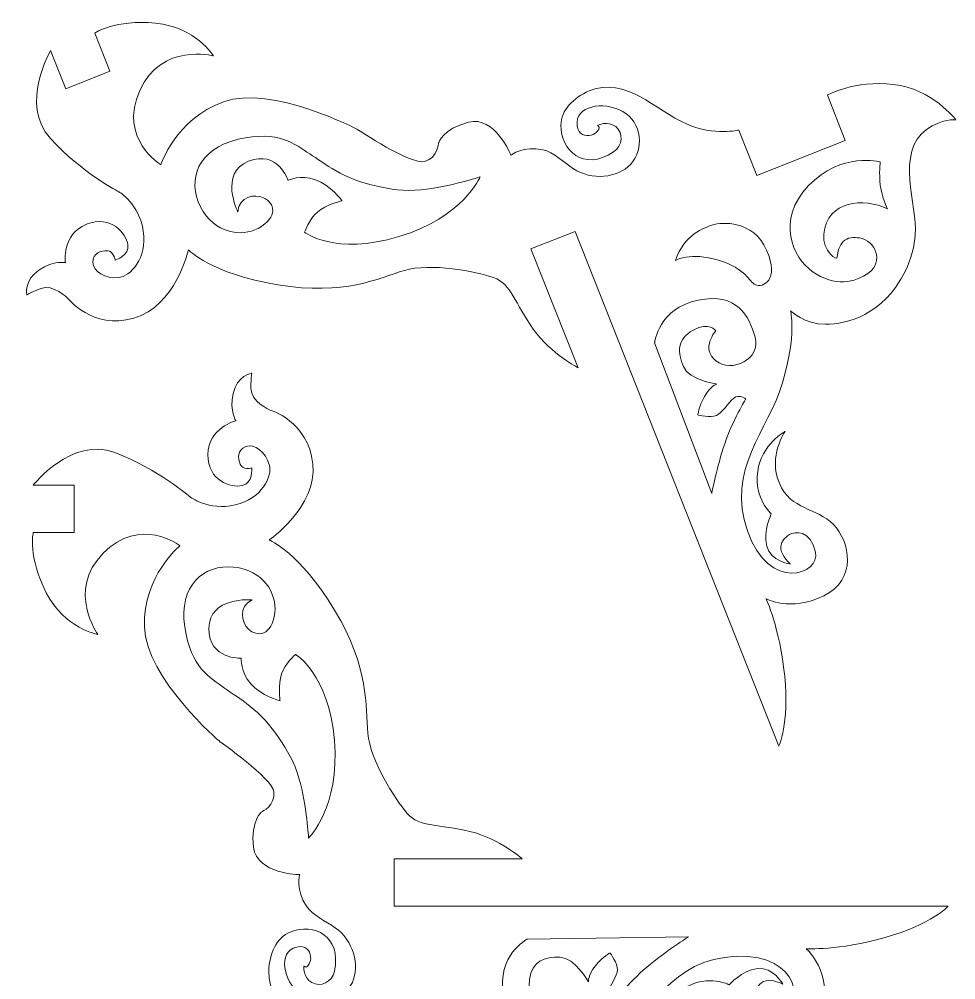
# Model space of a CAD drawing. Header units: millimetres. Extents: x -329 to 352, y -94 to 146.
# Drawn here: x 44 to 125.3, y 58.6 to 142 of the extents above; entities that cross this region are included whole.
import ezdxf

# ---------------------------------------------------------------- set-up
doc = ezdxf.new("R2010")
doc.units = ezdxf.units.MM
doc.header["$MEASUREMENT"] = 0
doc.layers.add('Layer 1', color=7, linetype='Continuous')

msp = doc.modelspace()

# ---------------------------------------------------------------- linework, layer by layer
at = {"layer": 'Layer 1', "lineweight": 9}
for points, knots in [([(109.9687, 78.8605), (109.9687, 78.8605), (92.2885, 123.579), (92.2885, 123.579), (92.2885, 123.579), (92.2885, 123.579), (88.4493, 122.0673), (88.4493, 122.0673), (88.4493, 122.0673), (88.4493, 122.0673), (92.5341, 111.7362), (92.5341, 111.7362), (92.5341, 111.7362), (92.5341, 111.7362), (90.234, 112.8785), (88.6507, 115.0862), (88.6507, 115.0862), (87.0685, 117.2953), (86.7393, 119.026), (85.1945, 119.5661), (85.1945, 119.5661), (83.6497, 120.1076), (79.718, 120.8562), (77.4567, 120.1835), (77.4567, 120.1835), (75.1954, 119.5111), (72.3016, 117.9677), (66.4641, 118.9378), (66.4641, 118.9378), (60.6267, 119.9065), (58.6988, 121.9791), (58.6988, 121.9791), (58.6988, 121.9791), (58.6988, 121.9791), (57.5812, 117.0649), (53.9557, 116.0302), (53.9557, 116.0302), (50.3302, 114.9952), (48.2051, 117.7871), (48.2051, 117.7871), (48.2051, 117.7871), (48.2051, 117.7871), (46.9361, 119.0345), (45.8817, 118.6182), (45.8817, 118.6182), (44.8276, 118.2005), (44.665, 118.0492), (44.665, 118.0492), (44.665, 118.0492), (44.665, 118.0492), (44.3799, 119.3305), (45.7166, 120.2138), (45.7166, 120.2138), (47.0533, 121.0958), (48.0121, 120.8548), (48.0121, 120.8548), (48.0121, 120.8548), (48.0121, 120.8548), (47.683, 123.3158), (49.8423, 124.1924), (49.8423, 124.1924), (52.0003, 125.0673), (53.2681, 123.3765), (53.4445, 122.4271), (53.4445, 122.4271), (53.6195, 121.4775), (52.335, 121.0806), (52.335, 121.0806), (52.335, 121.0806), (52.335, 121.0806), (52.2126, 121.8966), (51.657, 121.898), (51.657, 121.898), (51.1031, 121.9008), (50.4099, 121.7159), (50.4032, 120.8933), (50.4032, 120.8933), (50.3962, 120.0706), (51.5261, 119.4546), (52.6039, 119.5608), (52.6039, 119.5608), (53.683, 119.6656), (55.116, 121.2281), (54.777, 123.597), (54.777, 123.597), (54.4394, 125.9659), (52.6797, 126.9967), (52.6797, 126.9967), (52.6797, 126.9967), (52.6797, 126.9967), (49.4207, 128.6766), (46.7128, 131.6586), (46.7128, 131.6586), (44.0035, 134.6393), (46.7347, 139.2846), (46.7347, 139.2846), (46.7347, 139.2846), (46.7347, 139.2846), (48.0439, 135.9717), (48.0439, 135.9717), (48.0439, 135.9717), (48.0439, 135.9717), (51.8803, 137.4876), (51.8803, 137.4876), (51.8803, 137.4876), (51.8803, 137.4876), (50.5697, 140.8019), (50.5697, 140.8019), (50.5697, 140.8019), (50.5697, 140.8019), (52.3326, 142.0077), (55.8367, 141.6659), (55.8367, 141.6659), (59.3426, 141.324), (60.8624, 138.8243), (60.8624, 138.8243), (60.8624, 138.8243), (60.8624, 138.8243), (56.3578, 140.0106), (54.4711, 135.8105), (54.4711, 135.8105), (52.5845, 131.6103), (56.3109, 129.3628), (56.3109, 129.3628), (56.3109, 129.3628), (56.3109, 129.3628), (57.5456, 133.3054), (61.7334, 134.828), (61.7334, 134.828), (65.9198, 136.3506), (73.422, 132.4069), (73.422, 132.4069), (73.422, 132.4069), (73.422, 132.4069), (78.0564, 129.3229), (79.2139, 129.6478), (79.2139, 129.6478), (80.3714, 129.9731), (80.4183, 131.2547), (80.4183, 131.2547), (80.4183, 131.2547), (80.4183, 131.2547), (80.7573, 132.4728), (83.0295, 133.0613), (83.0295, 133.0613), (85.3021, 133.6497), (86.7118, 130.1992), (86.7118, 130.1992), (86.7118, 130.1992), (86.7118, 130.1992), (87.803, 131.0342), (89.4734, 130.6705), (89.4734, 130.6705), (90.4393, 130.461), (91.2634, 129.5875), (92.133, 129.0195), (92.133, 129.0195), (93.7233, 127.9834), (95.9624, 128.1968), (97.0937, 129.3931), (97.0937, 129.3931), (98.272, 130.6402), (98.1535, 133.0422), (96.3801, 134.0134), (96.3801, 134.0134), (94.7442, 134.9081), (92.2406, 134.5098), (92.461, 132.7597), (92.461, 132.7597), (92.5644, 131.937), (93.1913, 131.8086), (93.675, 131.9327), (93.675, 131.9327), (94.1572, 132.058), (94.4013, 132.499), (94.3791, 132.5762), (94.3791, 132.5762), (94.3572, 132.6535), (94.2937, 132.7664), (94.2401, 132.7734), (94.2401, 132.7734), (94.1875, 132.7801), (95.1192, 133.2433), (95.8082, 132.6796), (95.8082, 132.6796), (96.4958, 132.1162), (96.4337, 131.0385), (95.6209, 130.4899), (95.6209, 130.4899), (93.0064, 128.7274), (91.0291, 130.6278), (91.0443, 132.7939), (91.0443, 132.7939), (91.0538, 134.1115), (92.1344, 135.2016), (93.5095, 135.7748), (93.5095, 135.7748), (96.7039, 137.1073), (99.2203, 134.0921), (101.9596, 132.9057), (101.9596, 132.9057), (104.3754, 131.8597), (106.5129, 132.3808), (106.5129, 132.3808), (106.5129, 132.3808), (106.5129, 132.3808), (108.0725, 128.4353), (108.0725, 128.4353), (108.0725, 128.4353), (108.0725, 128.4353), (115.7454, 131.4685), (115.7454, 131.4685), (115.7454, 131.4685), (115.7454, 131.4685), (114.1858, 135.4136), (114.1858, 135.4136), (114.1858, 135.4136), (114.1858, 135.4136), (116.5268, 136.7175), (119.91, 136.3495), (119.91, 136.3495), (123.2931, 135.9816), (125.341, 133.2694), (125.341, 133.2694), (125.341, 133.2694), (125.341, 133.2694), (124.1239, 133.3756), (122.7915, 132.4273), (122.7915, 132.4273), (120.0574, 130.4846), (122.0199, 125.7814), (121.8256, 123.3119), (121.8256, 123.3119), (121.7469, 122.303), (121.4947, 121.2034), (120.945, 120.1038), (120.945, 120.1038), (119.0143, 116.2412), (115.8407, 115.5176), (114.0256, 115.5092), (114.0256, 115.5092), (112.211, 115.4996), (110.9914, 116.6793), (110.9914, 116.6793), (110.9914, 116.6793), (110.9914, 116.6793), (111.541, 114.6149), (110.294, 110.4242), (110.294, 110.4242), (109.0469, 106.2322), (105.3607, 102.9362), (107.2474, 97.5478), (107.2474, 97.5478), (109.1337, 92.1599), (113.6097, 93.7957), (113.1578, 95.7219), (113.1578, 95.7219), (112.707, 97.6473), (111.3745, 97.5411), (110.8947, 97.2406), (110.8947, 97.2406), (110.4153, 96.9404), (110.1109, 96.5322), (110.1617, 95.9551), (110.1617, 95.9551), (110.2128, 95.3761), (110.9748, 94.6815), (110.9748, 94.6815), (110.9748, 94.6815), (110.9748, 94.6815), (109.273, 94.8939), (108.9188, 96.2373), (108.9188, 96.2373), (108.5646, 97.5824), (109.3214, 99.032), (109.3214, 99.032), (109.3214, 99.032), (109.3214, 99.032), (107.815, 100.3193), (108.136, 102.7044), (108.136, 102.7044), (108.4556, 105.0899), (110.5243, 106.1965), (110.5243, 106.1965), (110.5243, 106.1965), (110.5243, 106.1965), (109.0222, 104.0524), (110.0184, 101.7), (110.0184, 101.7), (111.0147, 99.3477), (113.2665, 99.5957), (114.7189, 98.1102), (114.7189, 98.1102), (116.1712, 96.6246), (116.7886, 93.3258), (113.8687, 91.9062), (113.8687, 91.9062), (110.9487, 90.4856), (108.861, 91.6748), (108.861, 91.6748), (108.861, 91.6748), (108.861, 91.6748), (110.0625, 89.139), (110.4802, 84.9417), (110.4802, 84.9417), (110.899, 80.744), (109.9687, 78.8605), (109.9687, 78.8605)], [0, 0, 0, 0, 0.0128205, 0.0128205, 0.0128205, 0.0128205, 0.025641, 0.025641, 0.025641, 0.025641, 0.0384615, 0.0384615, 0.0384615, 0.0384615, 0.0512821, 0.0512821, 0.0512821, 0.0512821, 0.0641026, 0.0641026, 0.0641026, 0.0641026, 0.0769231, 0.0769231, 0.0769231, 0.0769231, 0.0897436, 0.0897436, 0.0897436, 0.0897436, 0.1025641, 0.1025641, 0.1025641, 0.1025641, 0.1153846, 0.1153846, 0.1153846, 0.1153846, 0.1282051, 0.1282051, 0.1282051, 0.1282051, 0.1410256, 0.1410256, 0.1410256, 0.1410256, 0.1538462, 0.1538462, 0.1538462, 0.1538462, 0.1666667, 0.1666667, 0.1666667, 0.1666667, 0.1794872, 0.1794872, 0.1794872, 0.1794872, 0.1923077, 0.1923077, 0.1923077, 0.1923077, 0.2051282, 0.2051282, 0.2051282, 0.2051282, 0.2179487, 0.2179487, 0.2179487, 0.2179487, 0.2307692, 0.2307692, 0.2307692, 0.2307692, 0.2435897, 0.2435897, 0.2435897, 0.2435897, 0.2564103, 0.2564103, 0.2564103, 0.2564103, 0.2692308, 0.2692308, 0.2692308, 0.2692308, 0.2820513, 0.2820513, 0.2820513, 0.2820513, 0.2948718, 0.2948718, 0.2948718, 0.2948718, 0.3076923, 0.3076923, 0.3076923, 0.3076923, 0.3205128, 0.3205128, 0.3205128, 0.3205128, 0.3333333, 0.3333333, 0.3333333, 0.3333333, 0.3461538, 0.3461538, 0.3461538, 0.3461538, 0.3589744, 0.3589744, 0.3589744, 0.3589744, 0.3717949, 0.3717949, 0.3717949, 0.3717949, 0.3846154, 0.3846154, 0.3846154, 0.3846154, 0.3974359, 0.3974359, 0.3974359, 0.3974359, 0.4102564, 0.4102564, 0.4102564, 0.4102564, 0.4230769, 0.4230769, 0.4230769, 0.4230769, 0.4358974, 0.4358974, 0.4358974, 0.4358974, 0.4487179, 0.4487179, 0.4487179, 0.4487179, 0.4615385, 0.4615385, 0.4615385, 0.4615385, 0.474359, 0.474359, 0.474359, 0.474359, 0.4871795, 0.4871795, 0.4871795, 0.4871795, 0.5, 0.5, 0.5, 0.5, 0.5128205, 0.5128205, 0.5128205, 0.5128205, 0.525641, 0.525641, 0.525641, 0.525641, 0.5384615, 0.5384615, 0.5384615, 0.5384615, 0.5512821, 0.5512821, 0.5512821, 0.5512821, 0.5641026, 0.5641026, 0.5641026, 0.5641026, 0.5769231, 0.5769231, 0.5769231, 0.5769231, 0.5897436, 0.5897436, 0.5897436, 0.5897436, 0.6025641, 0.6025641, 0.6025641, 0.6025641, 0.6153846, 0.6153846, 0.6153846, 0.6153846, 0.6282051, 0.6282051, 0.6282051, 0.6282051, 0.6410256, 0.6410256, 0.6410256, 0.6410256, 0.6538462, 0.6538462, 0.6538462, 0.6538462, 0.6666667, 0.6666667, 0.6666667, 0.6666667, 0.6794872, 0.6794872, 0.6794872, 0.6794872, 0.6923077, 0.6923077, 0.6923077, 0.6923077, 0.7051282, 0.7051282, 0.7051282, 0.7051282, 0.7179487, 0.7179487, 0.7179487, 0.7179487, 0.7307692, 0.7307692, 0.7307692, 0.7307692, 0.7435897, 0.7435897, 0.7435897, 0.7435897, 0.7564103, 0.7564103, 0.7564103, 0.7564103, 0.7692308, 0.7692308, 0.7692308, 0.7692308, 0.7820513, 0.7820513, 0.7820513, 0.7820513, 0.7948718, 0.7948718, 0.7948718, 0.7948718, 0.8076923, 0.8076923, 0.8076923, 0.8076923, 0.8205128, 0.8205128, 0.8205128, 0.8205128, 0.8333333, 0.8333333, 0.8333333, 0.8333333, 0.8461538, 0.8461538, 0.8461538, 0.8461538, 0.8589744, 0.8589744, 0.8589744, 0.8589744, 0.8717949, 0.8717949, 0.8717949, 0.8717949, 0.8846154, 0.8846154, 0.8846154, 0.8846154, 0.8974359, 0.8974359, 0.8974359, 0.8974359, 0.9102564, 0.9102564, 0.9102564, 0.9102564, 0.9230769, 0.9230769, 0.9230769, 0.9230769, 0.9358974, 0.9358974, 0.9358974, 0.9358974, 0.9487179, 0.9487179, 0.9487179, 0.9487179, 0.9615385, 0.9615385, 0.9615385, 0.9615385, 0.974359, 0.974359, 0.974359, 0.974359, 1, 1, 1, 1]), ([(84.0385, 128.3224), (84.0385, 128.3224), (82.572, 124.7971), (76.9829, 123.1189), (76.9829, 123.1189), (71.3949, 121.4404), (68.7808, 123.5074), (68.7808, 123.5074), (68.7808, 123.5074), (68.7808, 123.5074), (69.1844, 124.6197), (69.9066, 125.2589), (69.9066, 125.2589), (70.6287, 125.8995), (72.0465, 126.2386), (72.0465, 126.2386), (72.0465, 126.2386), (72.0465, 126.2386), (71.0199, 127.6042), (69.7273, 128.0674), (69.7273, 128.0674), (68.4362, 128.5316), (67.3531, 128.0151), (67.3531, 128.0151), (67.3531, 128.0151), (67.3531, 128.0151), (66.4765, 130.68), (63.9079, 129.6644), (63.9079, 129.6644), (61.3379, 128.6487), (62.9847, 125.2684), (62.9847, 125.2684), (62.9847, 125.2684), (63.1336, 126.6192), (64.4205, 126.8602), (65.2322, 126.4936), (65.2322, 126.4936), (66.1816, 126.065), (66.5523, 124.8236), (64.7472, 123.8397), (64.7472, 123.8397), (63.3237, 123.0636), (60.9326, 123.3945), (59.749, 125.7164), (59.749, 125.7164), (58.564, 128.0384), (59.4873, 130.7516), (63.0203, 131.5729), (63.0203, 131.5729), (66.5538, 132.3931), (67.9416, 131.1266), (69.2395, 130.3107), (69.2395, 130.3107), (70.5377, 129.495), (72.1019, 128.121), (75.1005, 127.4899), (75.1005, 127.4899), (76.1546, 127.268), (77.4885, 127.0394), (78.883, 127.1812), (78.883, 127.1812), (81.4572, 127.4419), (84.0385, 128.3224), (84.0385, 128.3224)], [0, 0, 0, 0, 0.0588235, 0.0588235, 0.0588235, 0.0588235, 0.1176471, 0.1176471, 0.1176471, 0.1176471, 0.1764706, 0.1764706, 0.1764706, 0.1764706, 0.2352941, 0.2352941, 0.2352941, 0.2352941, 0.2941176, 0.2941176, 0.2941176, 0.2941176, 0.3529412, 0.3529412, 0.3529412, 0.3529412, 0.4117647, 0.4117647, 0.4117647, 0.4117647, 0.4705882, 0.4705882, 0.4705882, 0.4705882, 0.5294118, 0.5294118, 0.5294118, 0.5294118, 0.5882353, 0.5882353, 0.5882353, 0.5882353, 0.6470588, 0.6470588, 0.6470588, 0.6470588, 0.7058824, 0.7058824, 0.7058824, 0.7058824, 0.7647059, 0.7647059, 0.7647059, 0.7647059, 0.8235294, 0.8235294, 0.8235294, 0.8235294, 0.8823529, 0.8823529, 0.8823529, 0.8823529, 1, 1, 1, 1]), ([(118.7814, 129.6136), (118.7814, 129.6136), (115.4054, 130.534), (112.5486, 127.5477), (112.5486, 127.5477), (109.6904, 124.5604), (111.2048, 121.2707), (112.8752, 120.1023), (112.8752, 120.1023), (114.843, 118.7269), (116.5918, 119.1142), (117.7975, 119.9895), (117.7975, 119.9895), (119.0817, 120.9222), (118.3775, 122.788), (116.9816, 123.0032), (116.9816, 123.0032), (116.4746, 123.0815), (115.9194, 123.0664), (115.5666, 122.6931), (115.5666, 122.6931), (115.2907, 122.4021), (115.0332, 121.7269), (115.0512, 121.384), (115.0512, 121.384), (115.0773, 120.87), (113.7297, 121.8705), (113.881, 123.3352), (113.881, 123.3352), (114.1844, 126.2827), (117.3495, 126.524), (119.4083, 125.5316), (119.4083, 125.5316), (119.4083, 125.5316), (118.918, 126.5225), (118.7882, 127.5781), (118.7882, 127.5781), (118.6587, 128.635), (118.7814, 129.6136), (118.7814, 129.6136)], [0, 0, 0, 0, 0.0909091, 0.0909091, 0.0909091, 0.0909091, 0.1818182, 0.1818182, 0.1818182, 0.1818182, 0.2727273, 0.2727273, 0.2727273, 0.2727273, 0.3636364, 0.3636364, 0.3636364, 0.3636364, 0.4545455, 0.4545455, 0.4545455, 0.4545455, 0.5454545, 0.5454545, 0.5454545, 0.5454545, 0.6363636, 0.6363636, 0.6363636, 0.6363636, 0.7272727, 0.7272727, 0.7272727, 0.7272727, 0.8181818, 0.8181818, 0.8181818, 0.8181818, 1, 1, 1, 1]), ([(100.9923, 121.0517), (100.9923, 121.0517), (102.263, 121.8207), (104.7324, 121.0697), (104.7324, 121.0697), (107.2019, 120.3186), (107.3356, 119.1968), (107.9501, 118.9311), (107.9501, 118.9311), (108.5661, 118.6651), (110.0654, 119.3015), (108.9093, 121.946), (108.9093, 121.946), (107.7529, 124.5893), (104.9928, 124.3935), (104.2294, 124.1371), (104.2294, 124.1371), (103.466, 123.8795), (101.7571, 123.3257), (100.9923, 121.0517)], [0, 0, 0, 0, 0.1666667, 0.1666667, 0.1666667, 0.1666667, 0.3333333, 0.3333333, 0.3333333, 0.3333333, 0.5, 0.5, 0.5, 0.5, 0.6666667, 0.6666667, 0.6666667, 0.6666667, 1, 1, 1, 1]), ([(104.1454, 100.7945), (104.1454, 100.7945), (99.1885, 113.8942), (99.1885, 113.8942), (99.1885, 113.8942), (99.1885, 113.8942), (99.5081, 116.8998), (102.9562, 117.5983), (102.9562, 117.5983), (106.4053, 118.2972), (107.3532, 116.237), (107.9113, 114.375), (107.9113, 114.375), (108.4694, 112.5148), (105.8761, 111.2236), (104.5105, 112.3218), (104.5105, 112.3218), (103.1449, 113.4214), (104.4996, 114.9306), (104.4996, 114.9306), (104.4996, 114.9306), (104.4996, 114.9306), (103.944, 115.7738), (102.5233, 114.9913), (102.5233, 114.9913), (101.1041, 114.2085), (101.1673, 113.0383), (101.6911, 111.8272), (101.6911, 111.8272), (102.2132, 110.6172), (104.5931, 110.317), (104.5931, 110.317), (104.5931, 110.317), (104.5931, 110.317), (104.042, 110.1431), (103.5168, 109.2269), (103.5168, 109.2269), (102.9918, 108.3118), (102.9505, 107.6309), (102.9505, 107.6309), (102.9505, 107.6309), (102.9505, 107.6309), (104.0696, 107.354), (104.5462, 107.5759), (104.5462, 107.5759), (105.0245, 107.7978), (105.5742, 108.6797), (106.0582, 109.0823), (106.0582, 109.0823), (106.5418, 109.483), (107.1024, 109.0188), (107.1024, 109.0188), (107.1024, 109.0188), (107.1024, 109.0188), (105.9477, 107.1445), (105.2711, 105.1273), (105.2711, 105.1273), (104.5945, 103.1097), (104.1454, 100.7945), (104.1454, 100.7945)], [0, 0, 0, 0, 0.0625, 0.0625, 0.0625, 0.0625, 0.125, 0.125, 0.125, 0.125, 0.1875, 0.1875, 0.1875, 0.1875, 0.25, 0.25, 0.25, 0.25, 0.3125, 0.3125, 0.3125, 0.3125, 0.375, 0.375, 0.375, 0.375, 0.4375, 0.4375, 0.4375, 0.4375, 0.5, 0.5, 0.5, 0.5, 0.5625, 0.5625, 0.5625, 0.5625, 0.625, 0.625, 0.625, 0.625, 0.6875, 0.6875, 0.6875, 0.6875, 0.75, 0.75, 0.75, 0.75, 0.8125, 0.8125, 0.8125, 0.8125, 0.875, 0.875, 0.875, 0.875, 1, 1, 1, 1]), ([(124.6615, 64.942), (124.6615, 64.942), (76.5733, 64.942), (76.5733, 64.942), (76.5733, 64.942), (76.5733, 64.942), (76.5681, 69.0695), (76.5681, 69.0695), (76.5681, 69.0695), (76.5681, 69.0695), (87.6777, 69.0695), (87.6777, 69.0695), (87.6777, 69.0695), (87.6777, 69.0695), (85.7706, 70.7879), (83.1343, 71.4479), (83.1343, 71.4479), (80.498, 72.108), (78.7673, 71.7771), (77.6966, 73.0146), (77.6966, 73.0146), (76.6259, 74.2522), (74.4846, 77.6339), (74.2778, 79.9834), (74.2778, 79.9834), (74.0725, 82.3343), (74.4429, 85.5922), (71.3949, 90.6648), (71.3949, 90.6648), (68.3466, 95.737), (65.7103, 96.7679), (65.7103, 96.7679), (65.7103, 96.7679), (65.7103, 96.7679), (69.8706, 99.6137), (69.5002, 103.3659), (69.5002, 103.3659), (69.1294, 107.1184), (65.7519, 108.0666), (65.7519, 108.0666), (65.7519, 108.0666), (65.7519, 108.0666), (64.1242, 108.7888), (64.1242, 109.9226), (64.1242, 109.9226), (64.1242, 111.0568), (64.2071, 111.2635), (64.2071, 111.2635), (64.2071, 111.2635), (64.2071, 111.2635), (62.9103, 111.0568), (62.5794, 109.4901), (62.5794, 109.4901), (62.2502, 107.923), (62.8277, 107.1184), (62.8277, 107.1184), (62.8277, 107.1184), (62.8277, 107.1184), (60.4175, 106.5204), (60.3967, 104.1914), (60.3967, 104.1914), (60.3759, 101.8613), (62.4157, 101.3046), (63.3622, 101.4891), (63.3622, 101.4891), (64.3104, 101.675), (64.2071, 103.0159), (64.2071, 103.0159), (64.2071, 103.0159), (64.2071, 103.0159), (63.4034, 102.83), (63.1981, 103.3454), (63.1981, 103.3454), (62.9914, 103.8608), (62.9089, 104.5717), (63.6709, 104.8817), (63.6709, 104.8817), (64.4329, 105.1904), (65.421, 104.3663), (65.7201, 103.3246), (65.7201, 103.3246), (66.0189, 102.2842), (65.0929, 100.3757), (62.7656, 99.819), (62.7656, 99.819), (60.438, 99.2623), (58.8325, 100.5204), (58.8325, 100.5204), (58.8325, 100.5204), (58.8325, 100.5204), (56.0724, 102.9334), (52.3036, 104.3554), (52.3036, 104.3554), (48.5346, 105.7789), (45.2188, 101.5304), (45.2188, 101.5304), (45.2188, 101.5304), (45.2188, 101.5304), (48.7826, 101.5304), (48.7826, 101.5304), (48.7826, 101.5304), (48.7826, 101.5304), (48.7826, 97.406), (48.7826, 97.406), (48.7826, 97.406), (48.7826, 97.406), (45.2188, 97.406), (45.2188, 97.406), (45.2188, 97.406), (45.2188, 97.406), (44.745, 95.325), (46.3516, 92.1902), (46.3516, 92.1902), (47.9585, 89.0565), (50.8414, 88.5619), (50.8414, 88.5619), (50.8414, 88.5619), (50.8414, 88.5619), (48.0827, 92.314), (51.2947, 95.6132), (51.2947, 95.6132), (54.5071, 98.912), (57.9671, 96.2733), (57.9671, 96.2733), (57.9671, 96.2733), (57.9671, 96.2733), (54.7551, 93.6758), (54.8775, 89.2219), (54.8775, 89.2219), (55.0017, 84.7681), (61.4275, 79.2422), (61.4275, 79.2422), (61.4275, 79.2422), (61.4275, 79.2422), (65.9999, 76.0672), (66.1223, 74.8709), (66.1223, 74.8709), (66.2465, 73.6747), (65.0724, 73.1593), (65.0724, 73.1593), (65.0724, 73.1593), (65.0724, 73.1593), (64.0635, 72.3958), (64.3517, 70.0672), (64.3517, 70.0672), (64.6396, 67.7367), (68.3674, 67.6954), (68.3674, 67.6954), (68.3674, 67.6954), (68.3674, 67.6954), (67.9924, 66.3725), (68.9431, 64.9533), (68.9431, 64.9533), (69.4945, 64.132), (70.6107, 63.6868), (71.4567, 63.0875), (71.4567, 63.0875), (73.0057, 61.9903), (73.6301, 59.8281), (72.9341, 58.3373), (72.9341, 58.3373), (72.2077, 56.7816), (69.9298, 56.0083), (68.3755, 57.3008), (68.3755, 57.3008), (66.9425, 58.4929), (66.3925, 60.968), (68.1, 61.4061), (68.1, 61.4061), (68.9018, 61.6128), (69.2532, 61.0766), (69.3139, 60.582), (69.3139, 60.582), (69.376, 60.0874), (69.0549, 59.6973), (68.9749, 59.6906), (68.9749, 59.6906), (68.8951, 59.6821), (68.7667, 59.7001), (68.7406, 59.747), (68.7406, 59.747), (68.7159, 59.7925), (68.6277, 58.7575), (69.4049, 58.3235), (69.4049, 58.3235), (70.1821, 57.8907), (71.1607, 58.344), (71.3713, 59.3032), (71.3713, 59.3032), (72.0493, 62.3819), (69.5566, 63.5214), (67.5472, 62.711), (67.5472, 62.711), (66.3252, 62.2179), (65.7092, 60.812), (65.6813, 59.3226), (65.6813, 59.3226), (65.6168, 55.8622), (69.347, 54.6317), (71.4567, 52.5193), (71.4567, 52.5193), (73.3186, 50.6573), (73.6188, 48.4789), (73.6188, 48.4789), (73.6188, 48.4789), (73.6188, 48.4789), (77.862, 48.4789), (77.862, 48.4789), (77.862, 48.4789), (77.862, 48.4789), (77.862, 40.2286), (77.862, 40.2286), (77.862, 40.2286), (77.862, 40.2286), (73.6188, 40.2286), (73.6188, 40.2286), (73.6188, 40.2286), (73.6188, 40.2286), (73.2689, 37.5718), (74.855, 34.5605), (74.855, 34.5605), (76.4396, 31.5496), (79.7155, 30.6429), (79.7155, 30.6429), (79.7155, 30.6429), (79.7155, 30.6429), (79.1698, 31.7358), (79.5596, 33.3233), (79.5596, 33.3233), (80.3632, 36.5795), (85.4577, 36.4846), (87.6834, 37.5729), (87.6834, 37.5729), (88.5928, 38.0181), (89.5217, 38.6563), (90.3416, 39.5714), (90.3416, 39.5714), (93.2259, 42.7876), (92.7309, 46.0038), (92.0709, 47.6947), (92.0709, 47.6947), (91.4122, 49.3856), (89.8674, 50.0869), (89.8674, 50.0869), (89.8674, 50.0869), (89.8674, 50.0869), (91.9897, 50.3335), (95.4279, 53.0347), (95.4279, 53.0347), (98.8675, 55.737), (100.5774, 60.3753), (106.2811, 60.6028), (106.2811, 60.6028), (111.9862, 60.8286), (112.1104, 56.0661), (110.1536, 55.7768), (110.1536, 55.7768), (108.1967, 55.489), (107.8055, 56.7678), (107.9088, 57.3245), (107.9088, 57.3245), (108.0122, 57.8812), (108.2793, 58.3137), (108.8349, 58.4791), (108.8349, 58.4791), (109.3916, 58.6432), (110.3176, 58.1898), (110.3176, 58.1898), (110.3176, 58.1898), (110.3176, 58.1898), (109.4949, 59.6944), (108.1142, 59.5307), (108.1142, 59.5307), (106.7344, 59.3653), (105.6638, 58.1278), (105.6638, 58.1278), (105.6638, 58.1278), (105.6638, 58.1278), (103.9136, 59.0566), (101.8121, 57.8812), (101.8121, 57.8812), (99.712, 56.7057), (99.4446, 54.3753), (99.4446, 54.3753), (99.4446, 54.3753), (99.4446, 54.3753), (100.8861, 56.5611), (103.4398, 56.499), (103.4398, 56.499), (105.9933, 56.4369), (106.5898, 54.2514), (108.5054, 53.4478), (108.5054, 53.4478), (110.421, 52.6431), (113.7159, 53.2827), (113.9639, 56.5194), (113.9639, 56.5194), (114.2105, 59.7565), (112.3362, 61.2629), (112.3362, 61.2629), (112.3362, 61.2629), (112.3362, 61.2629), (115.1365, 61.0766), (119.1949, 62.2316), (119.1949, 62.2316), (123.2518, 63.3863), (124.6615, 64.942), (124.6615, 64.942)], [0, 0, 0, 0, 0.0128205, 0.0128205, 0.0128205, 0.0128205, 0.025641, 0.025641, 0.025641, 0.025641, 0.0384615, 0.0384615, 0.0384615, 0.0384615, 0.0512821, 0.0512821, 0.0512821, 0.0512821, 0.0641026, 0.0641026, 0.0641026, 0.0641026, 0.0769231, 0.0769231, 0.0769231, 0.0769231, 0.0897436, 0.0897436, 0.0897436, 0.0897436, 0.1025641, 0.1025641, 0.1025641, 0.1025641, 0.1153846, 0.1153846, 0.1153846, 0.1153846, 0.1282051, 0.1282051, 0.1282051, 0.1282051, 0.1410256, 0.1410256, 0.1410256, 0.1410256, 0.1538462, 0.1538462, 0.1538462, 0.1538462, 0.1666667, 0.1666667, 0.1666667, 0.1666667, 0.1794872, 0.1794872, 0.1794872, 0.1794872, 0.1923077, 0.1923077, 0.1923077, 0.1923077, 0.2051282, 0.2051282, 0.2051282, 0.2051282, 0.2179487, 0.2179487, 0.2179487, 0.2179487, 0.2307692, 0.2307692, 0.2307692, 0.2307692, 0.2435897, 0.2435897, 0.2435897, 0.2435897, 0.2564103, 0.2564103, 0.2564103, 0.2564103, 0.2692308, 0.2692308, 0.2692308, 0.2692308, 0.2820513, 0.2820513, 0.2820513, 0.2820513, 0.2948718, 0.2948718, 0.2948718, 0.2948718, 0.3076923, 0.3076923, 0.3076923, 0.3076923, 0.3205128, 0.3205128, 0.3205128, 0.3205128, 0.3333333, 0.3333333, 0.3333333, 0.3333333, 0.3461538, 0.3461538, 0.3461538, 0.3461538, 0.3589744, 0.3589744, 0.3589744, 0.3589744, 0.3717949, 0.3717949, 0.3717949, 0.3717949, 0.3846154, 0.3846154, 0.3846154, 0.3846154, 0.3974359, 0.3974359, 0.3974359, 0.3974359, 0.4102564, 0.4102564, 0.4102564, 0.4102564, 0.4230769, 0.4230769, 0.4230769, 0.4230769, 0.4358974, 0.4358974, 0.4358974, 0.4358974, 0.4487179, 0.4487179, 0.4487179, 0.4487179, 0.4615385, 0.4615385, 0.4615385, 0.4615385, 0.474359, 0.474359, 0.474359, 0.474359, 0.4871795, 0.4871795, 0.4871795, 0.4871795, 0.5, 0.5, 0.5, 0.5, 0.5128205, 0.5128205, 0.5128205, 0.5128205, 0.525641, 0.525641, 0.525641, 0.525641, 0.5384615, 0.5384615, 0.5384615, 0.5384615, 0.5512821, 0.5512821, 0.5512821, 0.5512821, 0.5641026, 0.5641026, 0.5641026, 0.5641026, 0.5769231, 0.5769231, 0.5769231, 0.5769231, 0.5897436, 0.5897436, 0.5897436, 0.5897436, 0.6025641, 0.6025641, 0.6025641, 0.6025641, 0.6153846, 0.6153846, 0.6153846, 0.6153846, 0.6282051, 0.6282051, 0.6282051, 0.6282051, 0.6410256, 0.6410256, 0.6410256, 0.6410256, 0.6538462, 0.6538462, 0.6538462, 0.6538462, 0.6666667, 0.6666667, 0.6666667, 0.6666667, 0.6794872, 0.6794872, 0.6794872, 0.6794872, 0.6923077, 0.6923077, 0.6923077, 0.6923077, 0.7051282, 0.7051282, 0.7051282, 0.7051282, 0.7179487, 0.7179487, 0.7179487, 0.7179487, 0.7307692, 0.7307692, 0.7307692, 0.7307692, 0.7435897, 0.7435897, 0.7435897, 0.7435897, 0.7564103, 0.7564103, 0.7564103, 0.7564103, 0.7692308, 0.7692308, 0.7692308, 0.7692308, 0.7820513, 0.7820513, 0.7820513, 0.7820513, 0.7948718, 0.7948718, 0.7948718, 0.7948718, 0.8076923, 0.8076923, 0.8076923, 0.8076923, 0.8205128, 0.8205128, 0.8205128, 0.8205128, 0.8333333, 0.8333333, 0.8333333, 0.8333333, 0.8461538, 0.8461538, 0.8461538, 0.8461538, 0.8589744, 0.8589744, 0.8589744, 0.8589744, 0.8717949, 0.8717949, 0.8717949, 0.8717949, 0.8846154, 0.8846154, 0.8846154, 0.8846154, 0.8974359, 0.8974359, 0.8974359, 0.8974359, 0.9102564, 0.9102564, 0.9102564, 0.9102564, 0.9230769, 0.9230769, 0.9230769, 0.9230769, 0.9358974, 0.9358974, 0.9358974, 0.9358974, 0.9487179, 0.9487179, 0.9487179, 0.9487179, 0.9615385, 0.9615385, 0.9615385, 0.9615385, 0.974359, 0.974359, 0.974359, 0.974359, 1, 1, 1, 1]), ([(69.1294, 70.8704), (69.1294, 70.8704), (71.8687, 73.53), (71.3741, 79.3456), (71.3741, 79.3456), (70.8795, 85.1593), (67.9966, 86.8294), (67.9966, 86.8294), (67.9966, 86.8294), (67.9966, 86.8294), (67.1118, 86.0455), (66.7813, 85.1385), (66.7813, 85.1385), (66.4518, 84.2319), (66.6585, 82.7876), (66.6585, 82.7876), (66.6585, 82.7876), (66.6585, 82.7876), (65.0104, 83.2424), (64.1051, 84.2732), (64.1051, 84.2732), (63.1981, 85.304), (63.281, 86.5003), (63.281, 86.5003), (63.281, 86.5003), (63.281, 86.5003), (60.4793, 86.3348), (60.4793, 89.0978), (60.4793, 89.0978), (60.4793, 91.8607), (64.2275, 91.5714), (64.2275, 91.5714), (64.2275, 91.5714), (63.0274, 90.9389), (63.2754, 89.6516), (63.915, 89.0318), (63.915, 89.0318), (64.6632, 88.3068), (65.9544, 88.4183), (66.2052, 90.4581), (66.2052, 90.4581), (66.4035, 92.0674), (65.2171, 94.1704), (62.6224, 94.4169), (62.6224, 94.4169), (60.0274, 94.6649), (57.8433, 92.809), (58.3792, 89.2219), (58.3792, 89.2219), (58.9154, 85.6335), (60.6035, 84.8094), (61.8396, 83.9013), (61.8396, 83.9013), (63.0743, 82.9944), (64.9278, 82.0464), (66.6173, 79.4888), (66.6173, 79.4888), (67.211, 78.5903), (67.9141, 77.4342), (68.2958, 76.0838), (68.2958, 76.0838), (68.9999, 73.5949), (69.1294, 70.8704), (69.1294, 70.8704)], [0, 0, 0, 0, 0.0588235, 0.0588235, 0.0588235, 0.0588235, 0.1176471, 0.1176471, 0.1176471, 0.1176471, 0.1764706, 0.1764706, 0.1764706, 0.1764706, 0.2352941, 0.2352941, 0.2352941, 0.2352941, 0.2941176, 0.2941176, 0.2941176, 0.2941176, 0.3529412, 0.3529412, 0.3529412, 0.3529412, 0.4117647, 0.4117647, 0.4117647, 0.4117647, 0.4705882, 0.4705882, 0.4705882, 0.4705882, 0.5294118, 0.5294118, 0.5294118, 0.5294118, 0.5882353, 0.5882353, 0.5882353, 0.5882353, 0.6470588, 0.6470588, 0.6470588, 0.6470588, 0.7058824, 0.7058824, 0.7058824, 0.7058824, 0.7647059, 0.7647059, 0.7647059, 0.7647059, 0.8235294, 0.8235294, 0.8235294, 0.8235294, 0.8823529, 0.8823529, 0.8823529, 0.8823529, 1, 1, 1, 1]), ([(102.1222, 62.2937), (102.1222, 62.2937), (88.1173, 62.087), (88.1173, 62.087), (88.1173, 62.087), (88.1173, 62.087), (85.4397, 60.6854), (86.0585, 57.2211), (86.0585, 57.2211), (86.6758, 53.7565), (88.9414, 53.6327), (90.8774, 53.7981), (90.8774, 53.7981), (92.8138, 53.9632), (93.0604, 56.8489), (91.5361, 57.7157), (91.5361, 57.7157), (90.0121, 58.5811), (89.1068, 56.7678), (89.1068, 56.7678), (89.1068, 56.7678), (89.1068, 56.7678), (88.1173, 56.9731), (88.324, 58.5811), (88.324, 58.5811), (88.5293, 60.1894), (89.6413, 60.5616), (90.9603, 60.5199), (90.9603, 60.5199), (92.2776, 60.4787), (93.4312, 58.3758), (93.4312, 58.3758), (93.4312, 58.3758), (93.4312, 58.3758), (93.3896, 58.9533), (94.0485, 59.7773), (94.0485, 59.7773), (94.7086, 60.6028), (95.326, 60.8907), (95.326, 60.8907), (95.326, 60.8907), (95.326, 60.8907), (95.9941, 59.9523), (95.9624, 59.4274), (95.9624, 59.4274), (95.932, 58.9007), (95.3147, 58.0657), (95.1192, 57.4677), (95.1192, 57.4677), (94.9234, 56.8697), (95.5616, 56.5194), (95.5616, 56.5194), (95.5616, 56.5194), (95.5616, 56.5194), (96.8789, 58.2823), (98.5062, 59.6532), (98.5062, 59.6532), (100.134, 61.0244), (102.1222, 62.2937), (102.1222, 62.2937)], [0, 0, 0, 0, 0.0625, 0.0625, 0.0625, 0.0625, 0.125, 0.125, 0.125, 0.125, 0.1875, 0.1875, 0.1875, 0.1875, 0.25, 0.25, 0.25, 0.25, 0.3125, 0.3125, 0.3125, 0.3125, 0.375, 0.375, 0.375, 0.375, 0.4375, 0.4375, 0.4375, 0.4375, 0.5, 0.5, 0.5, 0.5, 0.5625, 0.5625, 0.5625, 0.5625, 0.625, 0.625, 0.625, 0.625, 0.6875, 0.6875, 0.6875, 0.6875, 0.75, 0.75, 0.75, 0.75, 0.8125, 0.8125, 0.8125, 0.8125, 0.875, 0.875, 0.875, 0.875, 1, 1, 1, 1])]:
    msp.add_open_spline(points, degree=3, knots=knots, dxfattribs=at)

doc.saveas('drawing.dxf')
